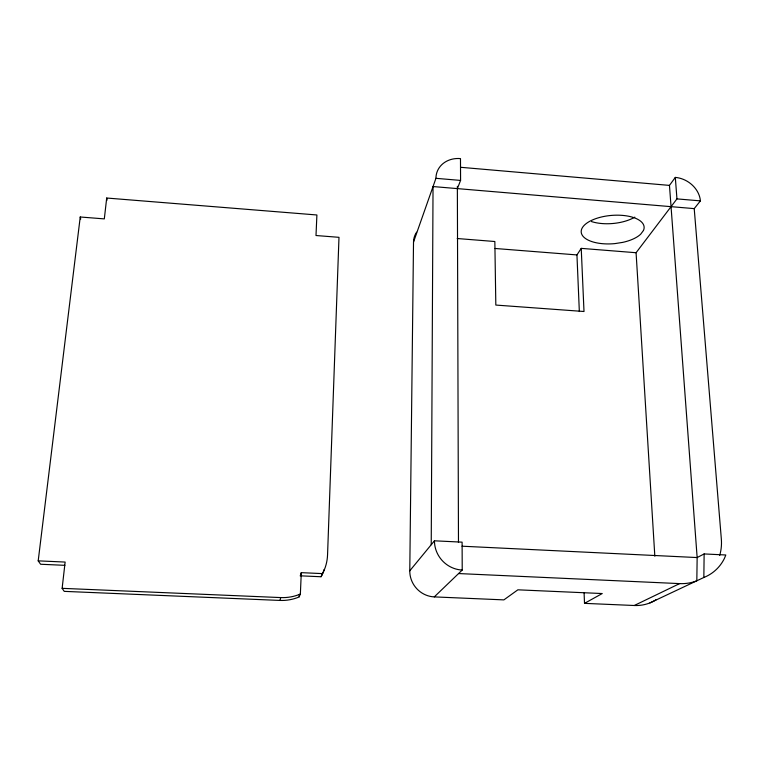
<?xml version="1.0" encoding="UTF-8"?>
<svg xmlns="http://www.w3.org/2000/svg" width="764" height="764" viewBox="0 0 764 764"><rect width="100%" height="100%" fill="white"/><g stroke="black" fill="none" stroke-linecap="round" stroke-linejoin="round"><path stroke-width="1.15" d="M431.23 544.722L433.035 186.55L694.218 208.62L700.407 200.884A24.639 20.523 31.7 0 0 675.309 177.401L669.465 185.394L697.15 557.558L696.825 580.793A48.495 42.937 50.4 0 1 679.597 583.61L458.572 573.554M584.088 592.797L584.508 603.359L602.233 593.542L517.868 589.818L503.877 599.883L434.286 596.894A25.202 24.162 52.3 0 1 409.781 570.794L413.515 242.064A22.481 19.902 21.3 0 1 416.6 232.218M703.845 577.479L704.131 553.938L725.8 554.989L724.463 558.312A49.202 43.462 50.1 0 1 703.845 577.479L649.935 602.901M300.137 575.817L321.033 576.744L323.544 571.634A44.799 44.293 -3.9 0 0 327.555 554.836L338.987 237.327L316 235.522L316.898 214.98L106.702 198.029L104.315 218.886L80.239 216.995L38.2 560.852L65.131 562.065L62.132 588.337L64.233 591.365L279.901 600.428A44.207 43.739 -6 0 0 297.148 597.744L299.211 596.827L299.316 594.497M299.211 596.827L300.367 593.943L301.293 572.656L322.475 573.611M279.901 600.428L280.799 597.582A44.799 44.293 -3.9 0 0 298.275 594.869L300.367 593.943M413.515 242.064L435.938 178.318A25.002 21.612 21.3 0 1 460.482 158.597L460.577 180.419L457.369 188.612M300.519 574.757L301.293 572.656M321.033 576.744L322.093 574.795A44.207 43.739 -6 0 0 324.146 569.438M579.341 311.54L576.944 254.928L581.232 248.367L636.078 252.722L676.952 198.888L675.309 177.401M409.781 570.794L434.458 540.807L462.105 542.154L462.22 570.049L434.286 596.894M704.131 553.938L697.15 557.558L462.048 546.203M584.508 603.359L634.273 605.499L679.597 583.61M62.132 588.337L280.799 597.582M64.864 565.331L40.616 564.252L38.2 560.852M495.091 248.481L576.944 254.928M457.206 238.521L494.843 241.51L495.826 305.065L584.002 311.502L581.232 248.367M435.938 178.318L460.577 180.419M676.952 198.888L700.407 200.884M460.854 167.316L669.465 185.394M80.239 216.995L80.717 219.077M106.702 198.029L107.075 200.158M694.218 208.62L721.331 538.973A48.495 42.937 50.4 0 1 719.707 555.418M636.078 252.722L654.834 556.202M457.359 186.33L458.476 542.459M656.4 599.53A43.777 39.375 52.3 0 1 634.273 605.499M634.827 217.138A31.343 14.592 -5 0 1 591.479 221.56M462.22 570.049A28.354 26.893 47.6 0 1 434.458 540.807M643.441 230.508L640.7 234.176A31.553 14.191 -4.7 0 1 622.708 242.379L614.839 243.611A31.553 14.191 -4.7 0 1 581.203 231.282A31.553 14.191 -4.7 0 1 616.367 215.181A31.553 14.191 -4.7 0 1 643.441 230.508"/></g></svg>
